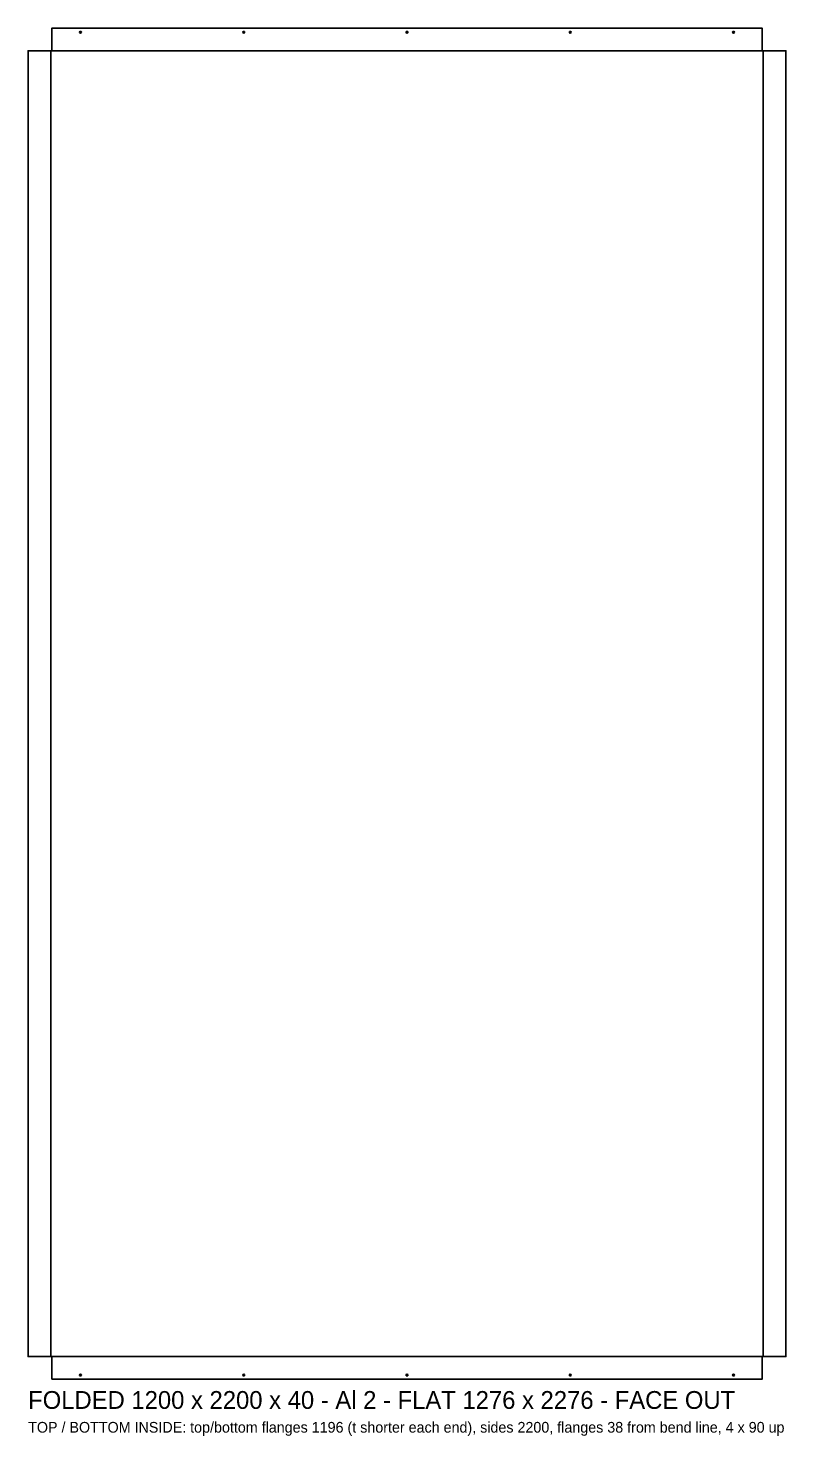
# Model space of a CAD drawing. Header units: millimetres. Extents: x 0 to 3496, y -2371 to 0.
# Drawn here: x 0 to 1276, y -2371 to 0 of the extents above; entities that cross this region are included whole.
import ezdxf

# ---------------------------------------------------------------- set-up
doc = ezdxf.new("R2010")
doc.units = ezdxf.units.MM
for name, color, linetype in [('FLAT_B_BEND_UP_90', 1, 'Continuous'), ('FLAT_B_CUT', 7, 'Continuous'), ('FLAT_B_HOLES_D3.2', 3, 'Continuous'), ('FLAT_B_TEXT', 2, 'Continuous')]:
    doc.layers.add(name, color=color, linetype=linetype)

msp = doc.modelspace()

# ---------------------------------------------------------------- linework, layer by layer
at = {"layer": 'FLAT_B_BEND_UP_90'}
msp.add_lwpolyline([(38, -2238), (1238, -2238), (1238, -38), (38, -38)], close=True, dxfattribs=at)
at = {"layer": 'FLAT_B_CUT'}
msp.add_lwpolyline([(40, -2276), (1236, -2276), (1236, -2238), (1276, -2238), (1276, -38), (1236, -38), (1236, 0), (40, 0), (40, -38), (0, -38), (0, -2238), (40, -2238)], close=True, dxfattribs=at)
at = {"layer": 'FLAT_B_HOLES_D3.2'}
for centre in [(88, -7), (363, -7), (638, -7), (913, -7), (1188, -7), (88, -2269), (363, -2269), (638, -2269), (913, -2269), (1188, -2269)]:
    msp.add_circle(centre, 1.6, dxfattribs=at)

# ---------------------------------------------------------------- texts
at = {"layer": 'FLAT_B_TEXT'}
for s, height, p in [('FOLDED 1200 x 2200 x 40 - Al 2 - FLAT 1276 x 2276 - FACE OUT', 30, (0, -2326)), ('TOP / BOTTOM INSIDE: top/bottom flanges 1196 (t shorter each end), sides 2200, flanges 38 from bend line, 4 x 90 up', 18, (0, -2366))]:
    msp.add_text(s, height=height, dxfattribs=at).set_placement(p)

doc.saveas('drawing.dxf')
